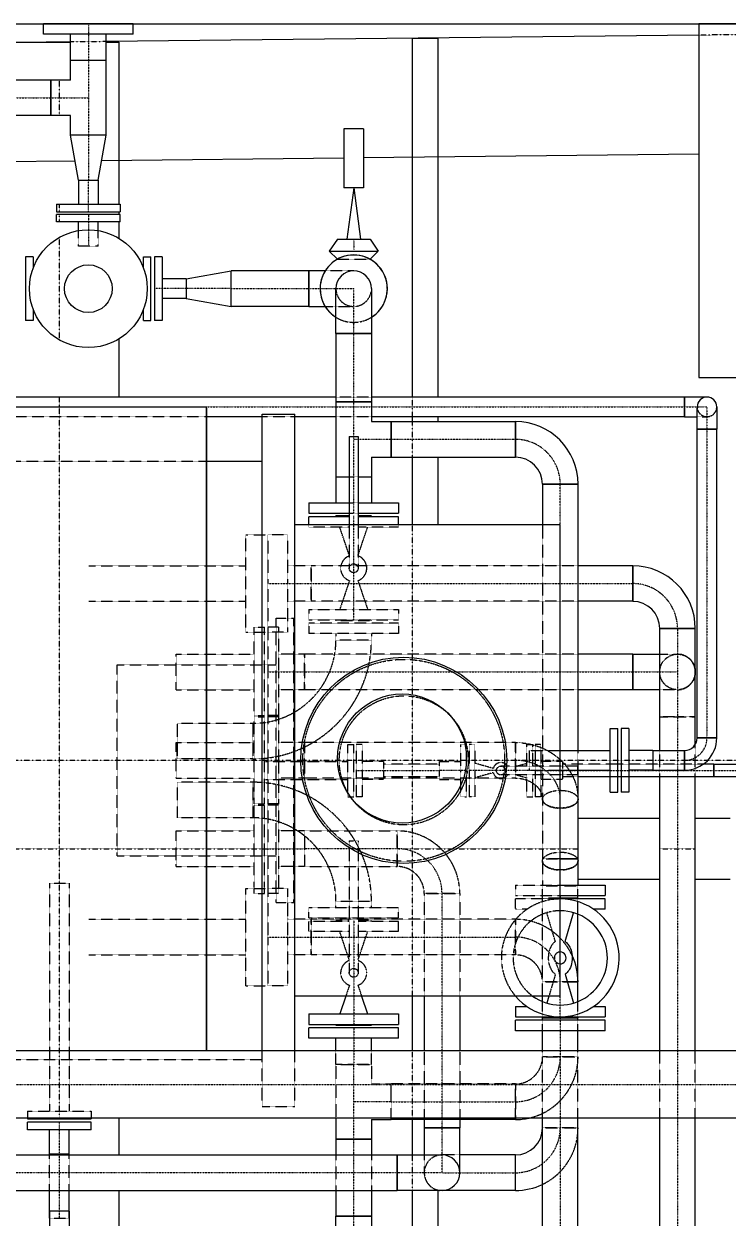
# Model space of a CAD drawing. Header units: millimetres. Extents: x -10011772 to -8149599, y 2847708 to 3434448.
# Drawn here: x -9489645 to -9487253, y 3152049 to 3156103 of the extents above; entities that cross this region are included whole.
import ezdxf

# ---------------------------------------------------------------- set-up
doc = ezdxf.new("R2010")
doc.units = ezdxf.units.MM
for name, pattern in [('DASHDOT2', [0.5, 0.25, -0.125, 0, -0.125]), ('DIVIDE2', [0.625, 0.25, -0.125, 0, -0.125, 0, -0.125]), ('HIDDEN2', [0.1875, 0.125, -0.0625])]:
    doc.linetypes.add(name, pattern=pattern)
doc.layers.add('总平面底图', color=9, linetype='Continuous')

# ---------------------------------------------------------------- blocks, each defined once
blk = doc.blocks.new('总平面底图 爆炸危险区 LOCATION I')
at = {"layer": '总平面底图'}
blk.add_line((225213, 114327.7), (232813, 114327.7), dxfattribs=at)
at = {"layer": '总平面底图', "linetype": 'Continuous'}
for p, q in [((230014.2, 114327.7), (229938, 114327.7)), ((229938, 114310.2), (229938, 114327.7)), ((230090.4, 114327.7), (230014.2, 114327.7)), ((230090.4, 114310.2), (230090.4, 114327.7)), ((231050.8, 114327.7), (231050.8, 113727.7)), ((231050.8, 114327.7), (231050.8, 113727.7)), ((231850.8, 114327.7), (231050.8, 114327.7)), ((231850.8, 114327.7), (231050.8, 114327.7)), ((230014.2, 114310.2), (229938, 114310.2)), ((229984, 114265.7), (229984, 114310.2)), ((230090.4, 114310.2), (230014.2, 114310.2)), ((230044.3, 114265.7), (230044.3, 114310.2)), ((231050.8, 114308.6), (230044.3, 114297.6)), ((230564.9, 114303.3), (230608.6, 114303.3)), ((230564.9, 113694.4), (230564.9, 114303.3)), ((230608.6, 113694.4), (230608.6, 114303.3)), ((229984, 114297), (228741.3, 114283.5)), ((229863.8, 114296.8), (229984, 114296.8)), ((230044.3, 114296.8), (230066, 114296.8)), ((230066, 114296.8), (230066, 114021.5)), ((230044.3, 114265.7), (229984, 114265.7)), ((229984, 114232.4), (229984, 114265.7)), ((230014.2, 114265.7), (229984, 114265.7)), ((230044.3, 114265.7), (230014.2, 114265.7)), ((230044.3, 114138.7), (230044.3, 114265.7)), ((229950.7, 114232.4), (229641.1, 114232.4)), ((229950.7, 114232.4), (229950.7, 114202.2)), ((229984, 114232.4), (229950.7, 114232.4)), ((229950.7, 114172.1), (229950.7, 114232.4)), ((229950.7, 114202.2), (229950.7, 114172.1)), ((229950.7, 114172.1), (229641.1, 114172.1)), ((229984, 114172.1), (229950.7, 114172.1)), ((229984, 114138.7), (229984, 114172.1)), ((230448.2, 114149.6), (230448.2, 114049.6)), ((230481.5, 114149.6), (230448.2, 114149.6)), ((230481.5, 114149.6), (230481.5, 114049.6)), ((230044.3, 114138.7), (229984, 114138.7)), ((230044.3, 114138.7), (229984, 114138.7)), ((229997.5, 114062.5), (229984, 114138.7)), ((230030.9, 114062.5), (230044.3, 114138.7)), ((231050.8, 114106.4), (230481.5, 114100.2)), ((229991.8, 114094.9), (229595, 114090.5)), ((230448.2, 114099.8), (230036.7, 114095.3)), ((229997.5, 114062.5), (230030.9, 114062.5)), ((229997.5, 114062.5), (230014.2, 114062.5)), ((229997.5, 114062.5), (229997.5, 114021.5)), ((230014.2, 114062.5), (230030.9, 114062.5)), ((230030.9, 114062.5), (230030.9, 114021.5)), ((230481.5, 114049.6), (230448.2, 114049.6)), ((230464.9, 114049.6), (230453.2, 113962.3)), ((230464.9, 114049.6), (230476.5, 113962.3)), ((229960.2, 114021.5), (230014.2, 114021.5)), ((229960.2, 114021.5), (229960.2, 114008.7)), ((230014.2, 114021.5), (230068.1, 114021.5)), ((230068.1, 114021.5), (230068.1, 114008.7)), ((229960.2, 114008.7), (230014.2, 114008.7)), ((230014.2, 114004.2), (229960.2, 114004.2)), ((229960.2, 113991.5), (229960.2, 114004.2)), ((230014.2, 114008.7), (230068.1, 114008.7)), ((230068.1, 114004.2), (230014.2, 114004.2)), ((230066, 114008.7), (230066, 114004.2)), ((230068.1, 113991.5), (230068.1, 114004.2)), ((230014.2, 113991.5), (229960.2, 113991.5)), ((229997.5, 113976.9), (229997.5, 113991.5)), ((230068.1, 113991.5), (230014.2, 113991.5)), ((230030.9, 113976.9), (230030.9, 113991.5)), ((230066, 113991.5), (230066, 113963.8)), ((230437.1, 113962.3), (230423.2, 113941.8)), ((230437.1, 113962.3), (230492.7, 113962.3)), ((230492.7, 113962.3), (230506.6, 113941.8)), ((230423.2, 113941.8), (230506.6, 113941.8)), ((230437.1, 113928.2), (230423.2, 113941.8)), ((230492.7, 113928.2), (230506.6, 113941.8)), ((229907.7, 113932.2), (229907.7, 113878.3)), ((229920.4, 113932.2), (229907.7, 113932.2)), ((229920.4, 113932.2), (229920.4, 113913.1)), ((230107.9, 113913.1), (230107.9, 113932.2)), ((230107.9, 113932.2), (230120.6, 113932.2)), ((230120.6, 113878.3), (230120.6, 113932.2)), ((230126.6, 113932.2), (230126.6, 113878.3)), ((230139.4, 113932.2), (230126.6, 113932.2)), ((230139.4, 113932.2), (230139.4, 113878.3)), ((230180.5, 113895), (230256.7, 113908.4)), ((230256.7, 113848.1), (230256.7, 113908.4)), ((230256.7, 113848.1), (230256.7, 113908.4)), ((230388.7, 113908.4), (230256.7, 113908.4)), ((230388.7, 113908.4), (230388.7, 113878.3)), ((230416.3, 113908.4), (230388.7, 113908.4)), ((230388.7, 113848.1), (230388.7, 113908.4)), ((229907.7, 113878.3), (229907.7, 113824.3)), ((230120.6, 113824.3), (230120.6, 113878.3)), ((230126.6, 113878.3), (230126.6, 113824.3)), ((230180.5, 113895), (230139.4, 113895)), ((230139.4, 113878.3), (230139.4, 113824.3)), ((230180.5, 113895), (230180.5, 113861.6)), ((230180.5, 113895), (230180.5, 113878.3)), ((230180.5, 113878.3), (230180.5, 113861.6)), ((230388.7, 113878.3), (230388.7, 113848.1)), ((230434.7, 113802.1), (230434.7, 113878.3)), ((230495, 113878.3), (230495, 113802.1)), ((230180.5, 113861.6), (230139.4, 113861.6)), ((230180.5, 113861.6), (230256.7, 113848.1)), ((229920.4, 113843.4), (229920.4, 113824.3)), ((230107.9, 113824.3), (230107.9, 113843.4)), ((230388.7, 113848.1), (230256.7, 113848.1)), ((230388.7, 113848.1), (230416.3, 113848.1)), ((229920.4, 113824.3), (229907.7, 113824.3)), ((230107.9, 113824.3), (230120.6, 113824.3)), ((230139.4, 113824.3), (230126.6, 113824.3)), ((230495, 113802.1), (230434.7, 113802.1)), ((230434.7, 113802.1), (230434.7, 113686)), ((230434.7, 113802.1), (230495, 113802.1)), ((230495, 113802.1), (230495, 113686)), ((230066, 113792.7), (230066, 113694.4)), ((231050.8, 113727.7), (231850.8, 113727.7)), ((231050.8, 113727.7), (231850.8, 113727.7)), ((230434.7, 113694.4), (229442.6, 113694.4)), ((229442.6, 113677.7), (230214.9, 113677.7)), ((230214.9, 113677.7), (230214.9, 112584.9)), ((230214.9, 112584.9), (230214.9, 113677.7)), ((230495, 113686), (230434.7, 113686)), ((230434.7, 113686), (230495, 113686)), ((230434.7, 113686), (230434.7, 113559.1)), ((231026.8, 113694.4), (230495, 113694.4)), ((230495, 113686), (230495, 113652.7)), ((231026.8, 113677.7), (231026.8, 113694.4)), ((231026.8, 113694.4), (231026.8, 113677.7)), ((231064.9, 113694.4), (231026.8, 113694.4)), ((231026.8, 113661), (231026.8, 113677.7)), ((231026.8, 113677.7), (231026.8, 113661)), ((231048.2, 113639.6), (231048.2, 113677.7)), ((231081.6, 113677.7), (231081.6, 113639.6)), ((230309.3, 113661), (230214.9, 113661)), ((230309.3, 113077.7), (230309.3, 113665.1)), ((230309.3, 113665.1), (230364.9, 113665.1)), ((230309.3, 113077.7), (230309.3, 113665.1)), ((230309.3, 113665.1), (230364.9, 113665.1)), ((230364.9, 113077.7), (230364.9, 113665.1)), ((230364.9, 113077.7), (230364.9, 113665.1)), ((230434.7, 113661), (230364.9, 113661)), ((231026.8, 113661), (230495, 113661)), ((230564.9, 113652.7), (230564.9, 113661)), ((230608.6, 113652.7), (230608.6, 113661)), ((231026.8, 113661), (231048.2, 113661)), ((230495, 113652.7), (230528.4, 113652.7)), ((230528.4, 113652.7), (230528.4, 113592.4)), ((230528.4, 113652.7), (230739.5, 113652.7)), ((230528.4, 113622.5), (230528.4, 113652.7)), ((230739.5, 113652.7), (230739.5, 113592.4)), ((230739.5, 113592.4), (230739.5, 113652.7)), ((231081.6, 113639.6), (231048.2, 113639.6)), ((231048.2, 113639.6), (231081.6, 113639.6)), ((231048.2, 113115.8), (231048.2, 113639.6)), ((231081.6, 113115.8), (231081.6, 113639.6)), ((230457.4, 113627.6), (230464.9, 113627.6)), ((230457.4, 113627.6), (230457.4, 113477.7)), ((230464.9, 113627.6), (230472.4, 113627.6)), ((230472.4, 113627.6), (230472.4, 113477.7)), ((230528.4, 113592.4), (230528.4, 113622.5)), ((230214.9, 113585.7), (230309.3, 113585.7)), ((230214.9, 113585.7), (230309.3, 113585.7)), ((230495, 113592.4), (230495, 113559.1)), ((230495, 113592.4), (230528.4, 113592.4)), ((230528.4, 113592.4), (230739.5, 113592.4)), ((230564.9, 113477.7), (230564.9, 113592.4)), ((230608.6, 113477.7), (230608.6, 113592.4)), ((230434.7, 113559.1), (230457.4, 113559.1)), ((230434.7, 113559), (230457.4, 113559)), ((230434.7, 113559), (230434.7, 113514.6)), ((230472.4, 113559.1), (230495, 113559.1)), ((230472.4, 113559), (230495, 113559)), ((230495, 113559), (230495, 113514.6)), ((230845.8, 113546.3), (230785.5, 113546.3)), ((230785.5, 113546.3), (230785.5, 113477.7)), ((230785.5, 113546.3), (230845.8, 113546.3)), ((230845.8, 113546.3), (230845.8, 113094.4)), ((230388.7, 113514.6), (230457.4, 113514.6)), ((230388.7, 113514.6), (230388.7, 113497.1)), ((230472.4, 113514.6), (230541.1, 113514.6)), ((230541.1, 113514.6), (230541.1, 113497.1)), ((230388.7, 113497.1), (230457.4, 113497.1)), ((230457.4, 113492.6), (230434.7, 113492.6)), ((230435.2, 113491.1), (230434.7, 113492.6)), ((230472.4, 113497.1), (230541.1, 113497.1)), ((230495, 113492.6), (230472.4, 113492.6)), ((230494.5, 113491.1), (230495, 113492.6)), ((230814.9, 113477.7), (230364.9, 113477.7)), ((230457.4, 113491.1), (230388.7, 113491.1)), ((230388.7, 113477.7), (230388.7, 113491.1)), ((230541.1, 113491.1), (230472.4, 113491.1)), ((230541.1, 113477.7), (230541.1, 113491.1)), ((230814.9, 113477.7), (230814.9, 112677.7)), ((230814.9, 113477.7), (230814.9, 112677.7)), ((230938.7, 113407.9), (230845.8, 113407.9)), ((230938.7, 113407.9), (230938.7, 113347.6)), ((230938.7, 113347.6), (230938.7, 113407.9)), ((230938.7, 113347.6), (230845.8, 113347.6)), ((230984.7, 113301.5), (231045, 113301.5)), ((230984.7, 113094.4), (230984.7, 113301.5)), ((231045, 113301.5), (230984.7, 113301.5)), ((231045, 113104.7), (231045, 113301.5)), ((230938.7, 113257.9), (230845.8, 113257.9)), ((230938.7, 113257.9), (230938.7, 113197.6)), ((230938.7, 113257.9), (230984.7, 113257.9)), ((230938.7, 113197.6), (230938.7, 113257.9)), ((230938.7, 113197.6), (230845.8, 113197.6)), ((230984.7, 113197.6), (230938.7, 113197.6)), ((230900.6, 113023.7), (230900.6, 113131.7)), ((230900.6, 113131.7), (230913.4, 113131.7)), ((230900.6, 113023.7), (230900.6, 113131.7)), ((230900.6, 113131.7), (230913.4, 113131.7)), ((230913.4, 113023.7), (230913.4, 113131.7)), ((230913.4, 113023.7), (230913.4, 113131.7)), ((230919.3, 113131.7), (230919.3, 113077.7)), ((230932.1, 113131.7), (230919.3, 113131.7)), ((230932.1, 113131.7), (230932.1, 113077.7)), ((231081.6, 113115.8), (231048.2, 113115.8)), ((231048.2, 113115.8), (231081.6, 113115.8)), ((230814.9, 113094.4), (230900.6, 113094.4)), ((230814.9, 113094.4), (230900.6, 113094.4)), ((230973.2, 113094.4), (230932.1, 113094.4)), ((230973.2, 113094.4), (230973.2, 113061)), ((230973.2, 113094.4), (231026.8, 113094.4)), ((230973.2, 113094.4), (230973.2, 113077.7)), ((231026.8, 113094.4), (231026.8, 113061)), ((231026.8, 113061), (231026.8, 113094.4)), ((230309.3, 112584.9), (230309.3, 113077.7)), ((230309.3, 112584.9), (230309.3, 113077.7)), ((230364.9, 112584.9), (230364.9, 113077.7)), ((230364.9, 112584.9), (230364.9, 113077.7)), ((230919.3, 113071), (230913.4, 113071)), ((230919.3, 113077.7), (230919.3, 113023.7)), ((230932.1, 113077.7), (230932.1, 113023.7)), ((230973.2, 113077.7), (230973.2, 113061)), ((231076.8, 113071), (231058.4, 113071)), ((231076.8, 113049.7), (231076.8, 113071)), ((231076.8, 113071), (231076.8, 113049.7)), ((231076.8, 113071), (231114.9, 113071)), ((230814.9, 113061), (230900.6, 113061)), ((230814.9, 113061), (230900.6, 113061)), ((230845.8, 113061), (230845.8, 112910.4)), ((230900.6, 113049.7), (230845.8, 113049.7)), ((230919.3, 113049.7), (230913.4, 113049.7)), ((230973.2, 113061), (230932.1, 113061)), ((231076.8, 113049.7), (230932.1, 113049.7)), ((230973.2, 113061), (231026.8, 113061)), ((230984.7, 112584.9), (230984.7, 113049.7)), ((231045, 112584.9), (231045, 113049.7)), ((231114.9, 113049.7), (231076.8, 113049.7)), ((230900.6, 113023.7), (230913.4, 113023.7)), ((230900.6, 113023.7), (230913.4, 113023.7)), ((230932.1, 113023.7), (230919.3, 113023.7)), ((230845.8, 112979.3), (230984.7, 112979.3)), ((231045, 112979.3), (231104.2, 112979.3)), ((230845.8, 112910.4), (230814.9, 112910.4)), ((230814.9, 112910.4), (230815.7, 112910.4)), ((230815.7, 112910.4), (230845.8, 112910.4)), ((230845.8, 112910.4), (230845.8, 112866)), ((230814.9, 112866), (230815.7, 112866)), ((230815.7, 112866), (230891.9, 112866)), ((230845.8, 112876.2), (230984.7, 112876.2)), ((230891.9, 112866), (230891.9, 112848.5)), ((231045, 112876.2), (231104.2, 112876.2)), ((230814.9, 112848.5), (230815.7, 112848.5)), ((230815.7, 112844), (230814.9, 112844)), ((230815.7, 112848.5), (230891.9, 112848.5)), ((230845.8, 112844), (230815.7, 112844)), ((230845.4, 112842.5), (230845.8, 112844)), ((230845.8, 112842.5), (230845.8, 112848.5)), ((230815.7, 112842.5), (230814.9, 112842.5)), ((230891.9, 112842.5), (230815.7, 112842.5)), ((230891.9, 112825), (230872.1, 112825)), ((230891.9, 112825), (230891.9, 112842.5)), ((230823.9, 112770.3), (230838.4, 112819.1)), ((230845.8, 112701.5), (230845.8, 112816.5)), ((230823.9, 112714.6), (230838.4, 112665.7)), ((230845.8, 112701.5), (230827.8, 112701.5)), ((230827.8, 112701.5), (230845.8, 112701.5)), ((230845.8, 112668.3), (230845.8, 112701.5)), ((230814.9, 112677.7), (230364.9, 112677.7)), ((230451.5, 112677.7), (230441.2, 112647.2)), ((230478.2, 112677.7), (230488.6, 112647.2)), ((230564.9, 112584.9), (230564.9, 112677.7)), ((230584.7, 112677.7), (230584.7, 112584.9)), ((230645, 112677.7), (230645, 112584.9)), ((230785.5, 112668.3), (230785.5, 112677.7)), ((230796.5, 112677.7), (230792.9, 112665.7)), ((230388.7, 112647.2), (230464.9, 112647.2)), ((230388.7, 112647.2), (230388.7, 112629.6)), ((230464.9, 112647.2), (230541.1, 112647.2)), ((230541.1, 112647.2), (230541.1, 112629.6)), ((230739.5, 112659.9), (230759.3, 112659.9)), ((230739.5, 112659.9), (230739.5, 112642.3)), ((230739.5, 112642.3), (230815.7, 112642.3)), ((230785.5, 112636.4), (230785.5, 112642.3)), ((230786, 112642.3), (230785.5, 112640.8)), ((230785.5, 112640.8), (230845.8, 112640.8)), ((230815.7, 112642.3), (230891.9, 112642.3)), ((230845.4, 112642.3), (230845.8, 112640.8)), ((230845.8, 112636.4), (230845.8, 112642.3)), ((230872.1, 112659.9), (230891.9, 112659.9)), ((230891.9, 112659.9), (230891.9, 112642.3)), ((230388.7, 112629.6), (230464.9, 112629.6)), ((230464.9, 112623.7), (230388.7, 112623.7)), ((230388.7, 112606.1), (230388.7, 112623.7)), ((230435.2, 112629.6), (230434.7, 112628.1)), ((230434.7, 112628.1), (230495, 112628.1)), ((230464.9, 112629.6), (230541.1, 112629.6)), ((230541.1, 112623.7), (230464.9, 112623.7)), ((230494.5, 112629.6), (230495, 112628.1)), ((230541.1, 112606.1), (230541.1, 112623.7)), ((230815.7, 112636.4), (230739.5, 112636.4)), ((230739.5, 112618.8), (230739.5, 112636.4)), ((230891.9, 112636.4), (230815.7, 112636.4)), ((230891.9, 112618.8), (230891.9, 112636.4)), ((230464.9, 112606.1), (230388.7, 112606.1)), ((230434.7, 112584.9), (230434.7, 112606.1)), ((230541.1, 112606.1), (230464.9, 112606.1)), ((230495, 112584.9), (230495, 112606.1)), ((230815.7, 112618.8), (230739.5, 112618.8)), ((230785.5, 112584.9), (230785.5, 112618.8)), ((230891.9, 112618.8), (230815.7, 112618.8)), ((230845.8, 112584.9), (230845.8, 112618.8)), ((231462.5, 112584.9), (229445, 112584.9)), ((231462.5, 112470.6), (229445, 112470.6)), ((229910.9, 112470.6), (229910.9, 112469.2)), ((229910.9, 112470.6), (229910.9, 112469.2)), ((229910.9, 112469.2), (230018.9, 112469.2)), ((229910.9, 112469.2), (230018.9, 112469.2)), ((229964.9, 112463.3), (229910.9, 112463.3)), ((229910.9, 112450.5), (229910.9, 112463.3)), ((230018.9, 112463.3), (229964.9, 112463.3)), ((230018.9, 112470.6), (230018.9, 112469.2)), ((230018.9, 112470.6), (230018.9, 112469.2)), ((230018.9, 112450.5), (230018.9, 112463.3)), ((230066, 112470.6), (230066, 112407.9)), ((230434.7, 112470.6), (230434.7, 112434.7)), ((230495, 112468), (230495, 112434.7)), ((230495, 112468), (230528.4, 112468)), ((230528.4, 112468), (230528.4, 112470.6)), ((230528.4, 112468), (230528.4, 112470.6)), ((230739.5, 112468), (230528.4, 112468)), ((230564.9, 112407.9), (230564.9, 112468)), ((230584.7, 112468), (230584.7, 112453.9)), ((230645, 112468), (230645, 112453.9)), ((230739.5, 112470.6), (230739.5, 112468)), ((230739.5, 112468), (230739.5, 112470.6)), ((230785.5, 111627.7), (230785.5, 112470.6)), ((230845.8, 111627.7), (230845.8, 112470.6)), ((230984.7, 111627.7), (230984.7, 112470.6)), ((231045, 111627.7), (231045, 112470.6)), ((229964.9, 112450.5), (229910.9, 112450.5)), ((229948.2, 112409.4), (229948.2, 112450.5)), ((230018.9, 112450.5), (229964.9, 112450.5)), ((229981.6, 112409.4), (229981.6, 112450.5)), ((230645, 112453.9), (230584.7, 112453.9)), ((230584.7, 112453.9), (230614.9, 112453.9)), ((230584.7, 112453.9), (230584.7, 112407.9)), ((230614.9, 112453.9), (230645, 112453.9)), ((230645, 112377.7), (230645, 112453.9)), ((230434.7, 112434.7), (230495, 112434.7)), ((230495, 112434.7), (230434.7, 112434.7)), ((230434.7, 112434.7), (230434.7, 112407.9)), ((230495, 112434.7), (230495, 112407.9)), ((229491.1, 112407.9), (230538.7, 112407.9)), ((229964.9, 112409.4), (229948.2, 112409.4)), ((229948.2, 112409.4), (229981.6, 112409.4)), ((229948.2, 112407.9), (229948.2, 112409.4)), ((229981.6, 112409.4), (229964.9, 112409.4)), ((229981.6, 112407.9), (229981.6, 112409.4)), ((230538.7, 112347.6), (230538.7, 112407.9)), ((230538.7, 112407.9), (230614.9, 112407.9)), ((230538.7, 112407.9), (230538.7, 112347.6)), ((230739.5, 112407.9), (230645, 112407.9)), ((230739.5, 112347.6), (230739.5, 112407.9)), ((230739.5, 112377.7), (230739.5, 112407.9)), ((230739.5, 112347.6), (230739.5, 112377.7)), ((229491.1, 112347.6), (230538.7, 112347.6)), ((229948.2, 112300.7), (229948.2, 112347.6)), ((229981.6, 112300.7), (229981.6, 112347.6)), ((230066, 112347.6), (230066, 112207.9)), ((230434.7, 112347.6), (230434.7, 112303.9)), ((230495, 112347.6), (230495, 112303.9)), ((230614.9, 112347.6), (230538.7, 112347.6)), ((230564.9, 112257.9), (230564.9, 112347.6)), ((230608.6, 112257.9), (230608.6, 112347.6)), ((230739.5, 112347.6), (230614.9, 112347.6)), ((229948.2, 112312.6), (229948.2, 112262.6)), ((229981.5, 112312.6), (229948.2, 112312.6)), ((229948.2, 112300.7), (229948.2, 112300.7)), ((229981.5, 112312.6), (229981.5, 112262.6)), ((229981.5, 112300.7), (229981.6, 112300.7)), ((230434.7, 112303.9), (230495, 112303.9)), ((230434.7, 112227.7), (230434.7, 112303.9)), ((230495, 112303.9), (230434.7, 112303.9)), ((230495, 112303.9), (230495, 112227.7))]:
    blk.add_line(p, q, dxfattribs=at)
at = {"layer": '总平面底图', "linetype": 'DIVIDE2'}
for p, q in [((230014.2, 114327.7), (230014.2, 114265.7)), ((230014.2, 114265.7), (230014.2, 114138.7)), ((230014.2, 114265.7), (230014.2, 114265.7)), ((229641.1, 114202.2), (229950.7, 114202.2)), ((229950.7, 114202.2), (230014.2, 114202.2)), ((229950.7, 114202.2), (229950.7, 114202.2)), ((230014.2, 114138.7), (230014.2, 114138.8)), ((230014.2, 114138.7), (230014.2, 114138.7)), ((230014.2, 114138.7), (230014.2, 114062.5)), ((230014.2, 114008.7), (230014.2, 114062.5)), ((230014.2, 114004.2), (230014.2, 113978.3)), ((230014.2, 113978.3), (230014.2, 113950.4)), ((230464.9, 113962.3), (230464.9, 113949.6)), ((230464.9, 113949.6), (230464.9, 113944.9)), ((230464.9, 113944.9), (230464.9, 113944.9)), ((230180.5, 113878.3), (230126.6, 113878.3)), ((230256.7, 113878.3), (230180.5, 113878.3)), ((230256.7, 113878.3), (230388.7, 113878.3)), ((230388.7, 113878.3), (230388.7, 113878.3)), ((230388.7, 113878.3), (230388.7, 113878.3)), ((230388.7, 113878.3), (230407.7, 113878.3)), ((230407.7, 113878.3), (230464.9, 113878.3)), ((230464.9, 113802.1), (230464.9, 113878.3)), ((230464.9, 113686), (230464.9, 113802.1)), ((230464.9, 113802.1), (230464.9, 113802.1)), ((230464.9, 113802.1), (230464.9, 113802.1)), ((230214.9, 113677.7), (230434.7, 113677.7)), ((230434.7, 113677.7), (230495, 113677.7)), ((230464.9, 113627.6), (230464.9, 113686)), ((230464.9, 113686), (230464.9, 113686)), ((230464.9, 113686), (230464.9, 113686)), ((230495, 113677.7), (231026.8, 113677.7)), ((231026.8, 113677.7), (231026.8, 113677.7)), ((231026.8, 113677.7), (231026.8, 113677.7)), ((231026.8, 113677.7), (231048.2, 113677.7)), ((231048.2, 113677.7), (231064.9, 113677.7)), ((231064.9, 113677.7), (231064.9, 113639.6)), ((231064.9, 113639.6), (231064.9, 113639.6)), ((231064.9, 113639.6), (231064.9, 113639.6)), ((231064.9, 113639.6), (231064.9, 113115.8)), ((230464.9, 113559.1), (230464.9, 113627.6)), ((230472.4, 113622.5), (230464.9, 113622.5)), ((230528.4, 113622.5), (230472.4, 113622.5)), ((230739.5, 113622.5), (230528.4, 113622.5)), ((230528.4, 113622.5), (230528.4, 113622.5)), ((230739.5, 113622.5), (230739.5, 113622.5)), ((230739.5, 113622.5), (230739.5, 113622.5)), ((230464.9, 113559), (230464.9, 113559.1)), ((230464.9, 113497.1), (230464.9, 113559)), ((230815.7, 113546.4), (230815.7, 113546.4)), ((230815.7, 113546.4), (230815.7, 113546.3)), ((230815.7, 113094.4), (230815.7, 113546.3)), ((230464.9, 113477.7), (230464.9, 113492.6)), ((230464.9, 113314.8), (230464.9, 113477.7)), ((230319.3, 113377.7), (230392.5, 113377.7)), ((230392.5, 113377.7), (230845.8, 113377.7)), ((230845.8, 113377.7), (230938.7, 113377.7)), ((230938.7, 113377.7), (230938.7, 113377.7)), ((230938.7, 113377.7), (230938.7, 113377.7)), ((231014.9, 113301.5), (231014.9, 113094.4)), ((231014.9, 113301.5), (231014.9, 113301.5)), ((231014.9, 113301.5), (231014.9, 113301.5)), ((230319.3, 113227.7), (230381.3, 113227.7)), ((230381.3, 113227.7), (230845.8, 113227.7)), ((230845.8, 113227.7), (230938.7, 113227.7)), ((230938.7, 113227.7), (230938.7, 113227.7)), ((230938.7, 113227.7), (230938.7, 113227.7)), ((230938.7, 113227.7), (230984.7, 113227.7)), ((230984.7, 113227.7), (231014.9, 113227.7)), ((231064.9, 113115.8), (231064.9, 113115.8)), ((231064.9, 113115.8), (231064.9, 113115.8)), ((230815.7, 113061), (230815.7, 113094.4)), ((231014.9, 113094.4), (231014.9, 113049.7)), ((230469.3, 113060.4), (230515.3, 113060.4)), ((230515.3, 113060.4), (230610.5, 113060.4)), ((230656.5, 113060.4), (230610.5, 113060.4)), ((230768.9, 113060.4), (230660.9, 113060.4)), ((230773.3, 113060.4), (230819.3, 113060.4)), ((230815.7, 112910.4), (230815.7, 113061)), ((230819.3, 113060.4), (230845.8, 113060.4)), ((230845.8, 113060.4), (230900.6, 113060.4)), ((230900.6, 113060.4), (230913.4, 113060.4)), ((230913.4, 113060.4), (230919.3, 113060.4)), ((230919.3, 113060.4), (230932.1, 113060.4)), ((230932.1, 113060.4), (231076.8, 113060.4)), ((231014.9, 113049.7), (231014.9, 112584.9)), ((231076.8, 113060.4), (231076.8, 113060.4)), ((231076.8, 113060.4), (231076.8, 113060.4)), ((231076.8, 113060.4), (231114.9, 113060.4)), ((230319.3, 112927.7), (230381.3, 112927.7)), ((230538.7, 112927.7), (230381.3, 112927.7)), ((230538.7, 112927.7), (230538.7, 112927.7)), ((230538.7, 112927.7), (230538.7, 112927.7)), ((230815.7, 112848.5), (230815.7, 112910.4)), ((230614.9, 112677.7), (230614.9, 112851.5)), ((230614.9, 112851.5), (230614.9, 112851.5)), ((230614.9, 112851.5), (230614.9, 112851.5)), ((230815.7, 112848.5), (230815.7, 112844)), ((230815.7, 112640.8), (230815.7, 112844)), ((230464.9, 112805.9), (230464.9, 112677.7)), ((230319.3, 112777.7), (230392.5, 112777.7)), ((230392.5, 112777.7), (230739.5, 112777.7)), ((230739.5, 112777.7), (230739.5, 112777.7)), ((230739.5, 112777.7), (230739.5, 112777.7)), ((230464.9, 112677.7), (230464.9, 112628.1)), ((230614.9, 112584.9), (230614.9, 112677.7)), ((230815.7, 112640.8), (230815.7, 112636.4)), ((230464.9, 112623.7), (230464.9, 112584.9)), ((230815.7, 112636.4), (230815.7, 112584.9)), ((230464.9, 112584.9), (230464.9, 112561.7)), ((230614.9, 112468), (230614.9, 112584.9)), ((230815.7, 112584.9), (230815.7, 112574.4)), ((231014.9, 112584.9), (231014.9, 112470.6)), ((230464.9, 112561.7), (230464.9, 112561.7)), ((230464.9, 112561.7), (230464.9, 112561.7)), ((230464.9, 112470.6), (230464.9, 112561.7)), ((230815.7, 112574.4), (230815.7, 112470.6)), ((230815.7, 112574.4), (230815.7, 112574.4)), ((230815.7, 112574.4), (230815.7, 112574.4)), ((229445, 112527.7), (231462.5, 112527.7)), ((230528.4, 112498.2), (230464.9, 112498.2)), ((230528.4, 112498.2), (230528.4, 112498.2)), ((230528.4, 112498.2), (230739.5, 112498.2)), ((230739.5, 112498.2), (230739.5, 112498.2)), ((230739.5, 112498.2), (230739.5, 112498.2)), ((229964.9, 112463.3), (229964.9, 112409.4)), ((230464.9, 112434.7), (230464.9, 112470.6)), ((230614.9, 112453.9), (230614.9, 112468)), ((230815.7, 112470.6), (230815.7, 111627.7)), ((231014.9, 112470.6), (231014.9, 111627.7)), ((230614.9, 112453.9), (230614.9, 112453.9)), ((230614.9, 112453.9), (230614.9, 112453.9)), ((230614.9, 112407.9), (230614.9, 112453.9)), ((230464.9, 112434.7), (230464.9, 112434.7)), ((230464.9, 112407.9), (230464.9, 112434.7)), ((229964.9, 112409.4), (229964.9, 112407.9)), ((229964.9, 112407.9), (229964.9, 112347.6)), ((230464.9, 112347.6), (230464.9, 112407.9)), ((230614.9, 112377.7), (230614.9, 112407.9)), ((230538.7, 112377.7), (229491.1, 112377.7)), ((230538.7, 112377.7), (230538.7, 112377.7)), ((230538.7, 112377.7), (230538.7, 112377.7)), ((230614.9, 112377.7), (230538.7, 112377.7)), ((230614.9, 112377.7), (230645, 112377.7)), ((230645, 112377.7), (230739.5, 112377.7)), ((230739.5, 112377.7), (230739.5, 112377.7)), ((230739.5, 112377.7), (230739.5, 112377.7)), ((229964.9, 112347.6), (229964.9, 112312.6)), ((230464.9, 112303.9), (230464.9, 112347.6)), ((229964.9, 112312.6), (229964.9, 112300.7)), ((229964.9, 112300.7), (229964.9, 112300.7)), ((230464.9, 112303.9), (230464.9, 112303.9)), ((230464.9, 112303.9), (230464.9, 112303.9)), ((230464.9, 112227.7), (230464.9, 112303.9))]:
    blk.add_line(p, q, dxfattribs=at)
at = {"layer": '总平面底图', "linetype": 'DASHDOT2'}
for p, q in [((231850.8, 114317.2), (231050.8, 114308.6)), ((230044.3, 114297.6), (229984, 114297)), ((229964.9, 114232.4), (229964.9, 114172.1)), ((229964.9, 114021.5), (229964.9, 114008.7)), ((229964.9, 114004.2), (229964.9, 113991.5)), ((229964.9, 113965.3), (229964.9, 113791.3)), ((229964.9, 113694.4), (229964.9, 112469.2)), ((230564.9, 113661), (230564.9, 113694.4)), ((230564.9, 113592.4), (230564.9, 113652.7)), ((230564.9, 112677.7), (230564.9, 113477.7)), ((230374.9, 113077.7), (229554.6, 113077.7)), ((230724.9, 113077.7), (230374.9, 113077.7)), ((232674.9, 113077.7), (230724.9, 113077.7)), ((227714.9, 112927.7), (229964.9, 112927.7)), ((229964.9, 112927.7), (230319.3, 112927.7)), ((230538.7, 112927.7), (230845.8, 112927.7)), ((230984.7, 112927.7), (231045, 112927.7)), ((230564.9, 112468), (230564.9, 112584.9)), ((230564.9, 112347.6), (230564.9, 112407.9))]:
    blk.add_line(p, q, dxfattribs=at)
at = {"layer": '总平面底图', "linetype": 'HIDDEN2'}
for p, q in [((229997.5, 113950.4), (229997.5, 113976.9)), ((230030.9, 113950.4), (230030.9, 113976.9)), ((230014.2, 113950.4), (229997.5, 113950.4)), ((230030.9, 113950.4), (230014.2, 113950.4)), ((230437.1, 113928.2), (230492.7, 113928.2)), ((230464.9, 113908.4), (230416.3, 113908.4)), ((230416.3, 113848.1), (230464.9, 113848.1)), ((230495, 113694.4), (230434.7, 113694.4)), ((230214.9, 113661), (229164.8, 113661)), ((230364.9, 113661), (230309.3, 113661)), ((230495, 113661), (230434.7, 113661)), ((231048.2, 113661), (231064.9, 113661)), ((229764.9, 113585.7), (230214.9, 113585.7)), ((230457.4, 113559.1), (230472.4, 113559.1)), ((230457.4, 113559), (230464.9, 113559)), ((230464.9, 113559), (230472.4, 113559)), ((230457.4, 113514.6), (230464.9, 113514.6)), ((230464.9, 113514.6), (230472.4, 113514.6)), ((230457.4, 113497.1), (230464.9, 113497.1)), ((230464.9, 113497.1), (230472.4, 113497.1)), ((230388.7, 113473.6), (230388.7, 113477.7)), ((230457.4, 113473.6), (230388.7, 113473.6)), ((230457.4, 113425.8), (230441.2, 113473.6)), ((230457.4, 113477.7), (230457.4, 113403.7)), ((230472.4, 113477.7), (230472.4, 113403.7)), ((230541.1, 113473.6), (230472.4, 113473.6)), ((230472.4, 113425.8), (230488.6, 113473.6)), ((230541.1, 113473.6), (230541.1, 113477.7)), ((230785.5, 113477.7), (230785.5, 112910.4)), ((230281.5, 113295.2), (230281.5, 113460.3)), ((230281.5, 113460.3), (230314.9, 113460.3)), ((230319.3, 113460.3), (230319.3, 113377.7)), ((230352.7, 113460.3), (230319.3, 113460.3)), ((230352.7, 113460.3), (230352.7, 113377.7)), ((230014.9, 113407.9), (230281.5, 113407.9)), ((230392.5, 113407.9), (230352.7, 113407.9)), ((230392.5, 113347.6), (230392.5, 113407.9)), ((230845.8, 113407.9), (230392.5, 113407.9)), ((230392.5, 113407.9), (230392.5, 113377.7)), ((230319.3, 113377.7), (230319.3, 113295.2)), ((230352.7, 113377.7), (230352.7, 113295.2)), ((230392.5, 113377.7), (230392.5, 113347.6)), ((230457.7, 113382.7), (230441.2, 113333.9)), ((230472, 113382.7), (230488.6, 113333.9)), ((230014.9, 113347.6), (230281.5, 113347.6)), ((230392.5, 113347.6), (230352.7, 113347.6)), ((230388.7, 113333.9), (230464.9, 113333.9)), ((230388.7, 113333.9), (230388.7, 113316.3)), ((230845.8, 113347.6), (230392.5, 113347.6)), ((230464.9, 113333.9), (230541.1, 113333.9)), ((230541.1, 113333.9), (230541.1, 113316.3)), ((230333.1, 112836.4), (230333.1, 113319)), ((230333.1, 113319), (230363.4, 113319)), ((230363.4, 112836.4), (230363.4, 113319)), ((230388.7, 113316.3), (230464.9, 113316.3)), ((230541.1, 113310.4), (230388.7, 113310.4)), ((230388.7, 113310.4), (230388.7, 113292.8)), ((230435.2, 113316.3), (230434.7, 113314.8)), ((230434.7, 113314.8), (230495, 113314.8)), ((230464.9, 113316.3), (230541.1, 113316.3)), ((230494.5, 113316.3), (230495, 113314.8)), ((230541.1, 113310.4), (230541.1, 113292.8)), ((230281.5, 113295.2), (230314.9, 113295.2)), ((230295.8, 113151.5), (230295.8, 113303.9)), ((230295.8, 113303.9), (230313.4, 113303.9)), ((230313.4, 113151.5), (230313.4, 113303.9)), ((230336.9, 113303.9), (230319.3, 113303.9)), ((230319.3, 113295.2), (230319.3, 113227.7)), ((230352.7, 113295.2), (230319.3, 113295.2)), ((230336.9, 113303.9), (230336.9, 113227.7)), ((230541.1, 113292.8), (230388.7, 113292.8)), ((230434.7, 113292.8), (230434.7, 113281.8)), ((230495, 113292.8), (230495, 113281.8)), ((230495, 113281.8), (230434.7, 113281.8)), ((230163.4, 113197.6), (230163.4, 113257.9)), ((230163.4, 113257.9), (230295.8, 113257.9)), ((230381.3, 113257.9), (230336.9, 113257.9)), ((230381.3, 113257.9), (230381.3, 113227.7)), ((230381.3, 113197.6), (230381.3, 113257.9)), ((230845.8, 113257.9), (230381.3, 113257.9)), ((230984.7, 113257.9), (231014.9, 113257.9)), ((230063.4, 112915.8), (230063.4, 113239.6)), ((230063.4, 113239.6), (230333.1, 113239.6)), ((230319.3, 113227.7), (230319.3, 113151.5)), ((230336.9, 113227.7), (230336.9, 113151.5)), ((230381.3, 113227.7), (230381.3, 113197.6)), ((230163.4, 113197.6), (230295.8, 113197.6)), ((230381.3, 113197.6), (230336.9, 113197.6)), ((230845.8, 113197.6), (230381.3, 113197.6)), ((231014.9, 113197.6), (230984.7, 113197.6)), ((230295.8, 113153.9), (230313.4, 113153.9)), ((230295.8, 113003.9), (230295.8, 113151.5)), ((230295.8, 113151.5), (230313.4, 113151.5)), ((230313.4, 113003.9), (230313.4, 113151.5)), ((230336.9, 113153.9), (230319.3, 113153.9)), ((230336.9, 113151.5), (230319.3, 113151.5)), ((230319.3, 113151.5), (230319.3, 113077.7)), ((230336.9, 113151.5), (230336.9, 113077.7)), ((230984.7, 113151.5), (231014.9, 113151.5)), ((231014.9, 113151.5), (230984.7, 113151.5)), ((231014.9, 113151.5), (231045, 113151.5)), ((231045, 113151.5), (231014.9, 113151.5)), ((230164.9, 113140.5), (230164.9, 113080.2)), ((230293.4, 113140.5), (230164.9, 113140.5)), ((230293.4, 113140.5), (230293.4, 113080.2)), ((230163.4, 113047.6), (230163.4, 113107.9)), ((230163.4, 113107.9), (230295.8, 113107.9)), ((230381.3, 113107.9), (230336.9, 113107.9)), ((230381.3, 113047.6), (230381.3, 113107.9)), ((230739.5, 113107.9), (230381.3, 113107.9)), ((230381.3, 113107.9), (230381.3, 113077.7)), ((230739.5, 113047.6), (230739.5, 113107.9)), ((230739.5, 113107.9), (230739.5, 113047.6)), ((230455.2, 113015.9), (230455.2, 113104.8)), ((230455.2, 113104.8), (230464.9, 113104.8)), ((230464.9, 113015.9), (230464.9, 113104.8)), ((230469.3, 113104.8), (230469.3, 113060.4)), ((230479, 113104.8), (230469.3, 113104.8)), ((230479, 113104.8), (230479, 113060.4)), ((230646.8, 113060.4), (230646.8, 113104.8)), ((230646.8, 113104.8), (230656.5, 113104.8)), ((230656.5, 113060.4), (230656.5, 113104.8)), ((230660.9, 113104.8), (230660.9, 113060.4)), ((230670.5, 113104.8), (230660.9, 113104.8)), ((230670.5, 113104.8), (230670.5, 113060.4)), ((230759.2, 113067.9), (230759.2, 113104.8)), ((230759.2, 113104.8), (230768.9, 113104.8)), ((230763.4, 113061), (230763.4, 113094.4)), ((230763.4, 113094.4), (230814.9, 113094.4)), ((230768.9, 113067.9), (230768.9, 113104.8)), ((230773.3, 113104.8), (230773.3, 113060.4)), ((230783, 113104.8), (230773.3, 113104.8)), ((230783, 113104.8), (230783, 113060.4)), ((230845.8, 113094.4), (230845.8, 113061)), ((230984.7, 113049.7), (230984.7, 113094.4)), ((231045, 113049.7), (231045, 113104.7)), ((230293.4, 113080.2), (230164.9, 113080.2)), ((230314.9, 113075.5), (230455.2, 113075.5)), ((230319.3, 113077.7), (230319.3, 113003.9)), ((230336.9, 113077.7), (230336.9, 113003.9)), ((230381.3, 113077.7), (230381.3, 113047.6)), ((230515.3, 113075.5), (230479, 113075.5)), ((230515.3, 113075.5), (230515.3, 113060.4)), ((230610.5, 113071), (230515.3, 113071)), ((230610.5, 113060.4), (230610.5, 113075.5)), ((230610.5, 113075.5), (230646.8, 113075.5)), ((230701.9, 113064), (230670.5, 113072.8)), ((230845.1, 113067.9), (230714.9, 113067.9)), ((230741.7, 113067.9), (230759.2, 113072.8)), ((230819.3, 113075.5), (230783, 113075.5)), ((230819.3, 113075.5), (230819.3, 113060.4)), ((230913.4, 113071), (230819.3, 113071)), ((230845.1, 113067.9), (230845.1, 113060.4)), ((231058.4, 113071), (230919.3, 113071)), ((230163.4, 113047.6), (230295.8, 113047.6)), ((230381.3, 113047.6), (230336.9, 113047.6)), ((230739.5, 113047.6), (230381.3, 113047.6)), ((230469.3, 113060.4), (230469.3, 113015.9)), ((230479, 113060.4), (230479, 113015.9)), ((230515.3, 113060.4), (230515.3, 113045.3)), ((230610.5, 113049.7), (230515.3, 113049.7)), ((230610.5, 113045.3), (230610.5, 113060.4)), ((230646.8, 113015.9), (230646.8, 113060.4)), ((230656.5, 113015.9), (230656.5, 113060.4)), ((230660.9, 113060.4), (230660.9, 113015.9)), ((230670.5, 113060.4), (230670.5, 113015.9)), ((230701.9, 113056.7), (230670.5, 113048)), ((230845.1, 113052.9), (230714.9, 113052.9)), ((230741.7, 113052.9), (230759.2, 113048)), ((230759.2, 113015.9), (230759.2, 113052.9)), ((230763.4, 113061), (230814.9, 113061)), ((230768.9, 113015.9), (230768.9, 113052.9)), ((230773.3, 113060.4), (230773.3, 113015.9)), ((230783, 113060.4), (230783, 113015.9)), ((230819.3, 113060.4), (230819.3, 113045.3)), ((230845.8, 113049.7), (230819.3, 113049.7)), ((230845.1, 113060.4), (230845.1, 113052.9)), ((230913.4, 113049.7), (230900.6, 113049.7)), ((230932.1, 113049.7), (230919.3, 113049.7)), ((230164.9, 113040.5), (230164.9, 112980.2)), ((230293.4, 113040.5), (230164.9, 113040.5)), ((230293.4, 113040.5), (230293.4, 112980.2)), ((230314.9, 113045.3), (230455.2, 113045.3)), ((230515.3, 113045.3), (230479, 113045.3)), ((230610.5, 113045.3), (230646.8, 113045.3)), ((230819.3, 113045.3), (230783, 113045.3)), ((230455.2, 113015.9), (230464.9, 113015.9)), ((230479, 113015.9), (230469.3, 113015.9)), ((230646.8, 113015.9), (230656.5, 113015.9)), ((230670.5, 113015.9), (230660.9, 113015.9)), ((230759.2, 113015.9), (230768.9, 113015.9)), ((230783, 113015.9), (230773.3, 113015.9)), ((230295.8, 112861.7), (230295.8, 113003.9)), ((230295.8, 113003.9), (230313.4, 113003.9)), ((230295.8, 113001.5), (230313.4, 113001.5)), ((230313.4, 112861.7), (230313.4, 113003.9)), ((230319.3, 113003.9), (230319.3, 112927.7)), ((230336.9, 113003.9), (230319.3, 113003.9)), ((230336.9, 113001.5), (230319.3, 113001.5)), ((230336.9, 113003.9), (230336.9, 112927.7)), ((230293.4, 112980.2), (230164.9, 112980.2)), ((230163.4, 112901.6), (230163.4, 112957.9)), ((230163.4, 112957.9), (230295.8, 112957.9)), ((230381.3, 112957.9), (230336.9, 112957.9)), ((230381.3, 112957.9), (230381.3, 112897.6)), ((230381.3, 112957.9), (230538.7, 112957.9)), ((230381.3, 112957.9), (230381.3, 112927.7)), ((230538.7, 112957.9), (230538.7, 112897.6)), ((230538.7, 112897.6), (230538.7, 112957.9)), ((230319.3, 112927.7), (230319.3, 112860.3)), ((230336.9, 112927.7), (230336.9, 112851.5)), ((230381.3, 112927.7), (230381.3, 112897.6)), ((230457.4, 112940.9), (230464.9, 112940.9)), ((230457.4, 112940.9), (230457.4, 112717)), ((230464.9, 112940.9), (230472.4, 112940.9)), ((230472.4, 112940.9), (230472.4, 112717)), ((230063.4, 112915.8), (230333.1, 112915.8)), ((230814.9, 112910.4), (230785.5, 112910.4)), ((230785.5, 112910.4), (230814.9, 112910.4)), ((230785.5, 112910.4), (230785.5, 112866)), ((230163.4, 112897.6), (230163.4, 112901.6)), ((230163.4, 112897.6), (230295.8, 112897.6)), ((230381.3, 112897.6), (230336.9, 112897.6)), ((230381.3, 112897.6), (230538.7, 112897.6)), ((229948.2, 112869.2), (229981.6, 112869.2)), ((229948.2, 112869.2), (229948.2, 112482)), ((229981.6, 112869.2), (229981.6, 112482)), ((230739.5, 112866), (230814.9, 112866)), ((230739.5, 112866), (230739.5, 112848.5)), ((230785.5, 112866), (230785.5, 112864.5)), ((230785.5, 112864.5), (230815.7, 112864.5)), ((230785.5, 112864.5), (230815.7, 112864.5)), ((230785.5, 112701.5), (230785.5, 112864.5)), ((230815.7, 112864.5), (230845.8, 112864.5)), ((230815.7, 112864.5), (230845.8, 112864.5)), ((230845.8, 112864.5), (230845.8, 112866)), ((230845.8, 112848.5), (230845.8, 112864.5)), ((230281.5, 112777.7), (230281.5, 112860.3)), ((230281.5, 112860.3), (230314.9, 112860.3)), ((230295.8, 112851.5), (230295.8, 112861.7)), ((230295.8, 112851.5), (230313.4, 112851.5)), ((230313.4, 112851.5), (230313.4, 112861.7)), ((230319.3, 112860.3), (230319.3, 112777.7)), ((230352.7, 112860.3), (230319.3, 112860.3)), ((230336.9, 112851.5), (230319.3, 112851.5)), ((230352.7, 112860.3), (230352.7, 112777.7)), ((230645, 112851.5), (230584.7, 112851.5)), ((230584.7, 112851.5), (230584.7, 112677.7)), ((230584.7, 112851.5), (230645, 112851.5)), ((230645, 112851.5), (230645, 112677.7)), ((230739.5, 112848.5), (230814.9, 112848.5)), ((230814.9, 112844), (230785.5, 112844)), ((230786, 112842.5), (230785.5, 112844)), ((230333.1, 112836.4), (230363.4, 112836.4)), ((230388.7, 112827.9), (230541.1, 112827.9)), ((230388.7, 112810.4), (230388.7, 112827.9)), ((230434.7, 112838.9), (230495, 112838.9)), ((230434.7, 112827.9), (230434.7, 112838.9)), ((230495, 112827.9), (230495, 112838.9)), ((230541.1, 112810.4), (230541.1, 112827.9)), ((230814.9, 112842.5), (230739.5, 112842.5)), ((230739.5, 112825), (230739.5, 112842.5)), ((230759.3, 112825), (230739.5, 112825)), ((230845.8, 112816.5), (230845.8, 112842.5)), ((230014.9, 112807.9), (230281.5, 112807.9)), ((230392.5, 112807.9), (230352.7, 112807.9)), ((230388.7, 112810.4), (230541.1, 112810.4)), ((230457.4, 112804.4), (230388.7, 112804.4)), ((230388.7, 112786.9), (230388.7, 112804.4)), ((230392.5, 112807.9), (230392.5, 112777.7)), ((230392.5, 112747.6), (230392.5, 112807.9)), ((230739.5, 112807.9), (230392.5, 112807.9)), ((230457.4, 112805.9), (230434.7, 112805.9)), ((230435.2, 112804.4), (230434.7, 112805.9)), ((230495, 112805.9), (230472.4, 112805.9)), ((230541.1, 112804.4), (230472.4, 112804.4)), ((230494.5, 112804.4), (230495, 112805.9)), ((230541.1, 112786.9), (230541.1, 112804.4)), ((230739.5, 112807.9), (230739.5, 112747.6)), ((230739.5, 112747.6), (230739.5, 112807.9)), ((230807.4, 112770.3), (230792.9, 112819.1)), ((230457.4, 112786.9), (230388.7, 112786.9)), ((230457.4, 112739.1), (230441.2, 112786.9)), ((230541.1, 112786.9), (230472.4, 112786.9)), ((230472.4, 112739.1), (230488.6, 112786.9)), ((230281.5, 112695.2), (230281.5, 112777.7)), ((230319.3, 112777.7), (230319.3, 112695.2)), ((230352.7, 112777.7), (230352.7, 112695.2)), ((230392.5, 112777.7), (230392.5, 112747.6)), ((230014.9, 112747.6), (230281.5, 112747.6)), ((230392.5, 112747.6), (230352.7, 112747.6)), ((230739.5, 112747.6), (230392.5, 112747.6)), ((230827.8, 112701.5), (230785.5, 112701.5)), ((230785.5, 112701.5), (230827.8, 112701.5)), ((230785.5, 112677.7), (230785.5, 112701.5)), ((230807.4, 112714.6), (230796.5, 112677.7)), ((230281.5, 112695.2), (230314.9, 112695.2)), ((230352.7, 112695.2), (230319.3, 112695.2)), ((230457.7, 112696), (230451.5, 112677.7)), ((230472, 112696), (230478.2, 112677.7)), ((230785.5, 112642.3), (230785.5, 112668.3)), ((230845.8, 112642.3), (230845.8, 112668.3)), ((230785.5, 112618.8), (230785.5, 112636.4)), ((230845.8, 112618.8), (230845.8, 112636.4)), ((230309.3, 112490.3), (230309.3, 112584.9)), ((230364.9, 112490.3), (230364.9, 112584.9)), ((230434.7, 112561.7), (230434.7, 112584.9)), ((230495, 112561.7), (230495, 112584.9)), ((230584.7, 112584.9), (230584.7, 112468)), ((230645, 112584.9), (230645, 112468)), ((230785.5, 112574.4), (230785.5, 112584.9)), ((230845.8, 112574.4), (230845.8, 112584.9)), ((230984.7, 112470.6), (230984.7, 112584.9)), ((231045, 112470.6), (231045, 112584.9)), ((229764.9, 112569.7), (230309.3, 112569.7)), ((230434.7, 112561.7), (230495, 112561.7)), ((230434.7, 112561.7), (230434.7, 112470.6)), ((230464.9, 112561.7), (230434.7, 112561.7)), ((230495, 112561.7), (230464.9, 112561.7)), ((230495, 112561.7), (230495, 112528.4)), ((230785.5, 112470.6), (230785.5, 112574.4)), ((230815.7, 112574.4), (230785.5, 112574.4)), ((230785.5, 112574.4), (230845.8, 112574.4)), ((230845.8, 112574.4), (230815.7, 112574.4)), ((230845.8, 112470.6), (230845.8, 112574.4)), ((230495, 112528.4), (230528.4, 112528.4)), ((230528.4, 112498.2), (230528.4, 112528.4)), ((230528.4, 112470.6), (230528.4, 112528.4)), ((230739.5, 112528.4), (230528.4, 112528.4)), ((230739.5, 112528.4), (230739.5, 112470.6)), ((230739.5, 112470.6), (230739.5, 112528.4)), ((229910.9, 112482), (230018.9, 112482)), ((229910.9, 112482), (229910.9, 112470.6)), ((230018.9, 112482), (230018.9, 112470.6)), ((230309.3, 112490.3), (230364.9, 112490.3)), ((230528.4, 112470.6), (230528.4, 112498.2)), ((230845.8, 112453.9), (230785.5, 112453.9)), ((230785.5, 112453.9), (230815.7, 112453.9)), ((230815.7, 112453.9), (230845.8, 112453.9)), ((229948.2, 112347.6), (229948.2, 112407.9)), ((229981.6, 112347.6), (229981.6, 112407.9)), ((230434.7, 112407.9), (230434.7, 112347.6)), ((230495, 112407.9), (230495, 112347.6)), ((230584.7, 112407.9), (230584.7, 112377.7)), ((230645, 112407.9), (230614.9, 112407.9)), ((229948.2, 112300.7), (229981.5, 112300.7))]:
    blk.add_line(p, q, dxfattribs=at)
at = {"layer": '总平面底图', "linetype": 'Continuous'}
for centre, radius in [((230014.2, 113878.3), 100), ((230014.2, 113878.3), 40.5), ((230549.9, 113077.7), 175), ((230549.9, 113077.7), 175)]:
    blk.add_circle(centre, radius, dxfattribs=at)
at = {"layer": '总平面底图', "linetype": 'HIDDEN2'}
for centre, radius in [((230464.9, 113403.7), 7.5), ((230549.9, 113077.7), 171.4), ((231014.9, 113227.7), 30.2), ((230549.9, 113077.7), 109.5), ((230714.9, 113060.4), 7.5), ((230464.9, 112717), 7.5)]:
    blk.add_circle(centre, radius, dxfattribs=at)
at = {"layer": '总平面底图'}
blk.add_circle((230547.1, 113080.8), 109.5, dxfattribs=at)
at = {"layer": '总平面底图', "linetype": 'Continuous'}
for centre, radius, start, end in [((230464.9, 113878.3), 57.1, 0, 238.1446), ((230464.9, 113878.3), 57.2, 301.8554, 180), ((230464.9, 113878.3), 30.2, 0, 180), ((230464.9, 113878.3), 30.2, 0, 180), ((230464.9, 113878.3), 57.1, 180, 238.1446), ((230464.9, 113878.3), 57.2, 301.8554, 0), ((231064.9, 113677.7), 16.7, 0, 180), ((231064.9, 113677.7), 16.7, 0, 180), ((230739.5, 113546.3), 106.4, 0, 90), ((230739.5, 113546.3), 46, 0, 90), ((230938.7, 113301.5), 106.4, 0, 90), ((230938.7, 113301.5), 46, 0, 90), ((231026.8, 113115.8), 54.8, 270, 0), ((231026.8, 113115.8), 21.4, 270, 0), ((230815.7, 112742.4), 100, 220.324, 90), ((230815.7, 112742.4), 100, 90, 90.4584), ((230815.7, 112742.4), 80, 233.9873, 90), ((230815.7, 112742.4), 80, 90, 90.573), ((230815.7, 112742.4), 10, 90, 94.5886), ((230815.7, 112742.4), 10, 265.4114, 90), ((230739.5, 112701.5), 106.4, 0, 25.0891), ((230739.5, 112574.4), 106.4, 270, 282.5158), ((230739.5, 112453.9), 46, 270, 0), ((230614.9, 112377.7), 30.2, 270, 90), ((230614.9, 112377.7), 30.2, 0, 90), ((230614.9, 112377.7), 30.2, 270, 0), ((230739.5, 112453.9), 106.4, 270, 295.6477)]:
    blk.add_arc(centre, radius, start, end, dxfattribs=at)
at = {"layer": '总平面底图', "linetype": 'HIDDEN2'}
for centre, radius, start, end in [((230464.9, 113878.3), 30.2, 180, 0), ((230464.9, 113878.3), 57.2, 238.1446, 301.8554), ((230464.9, 113878.3), 57.2, 238.1446, 301.8554), ((231064.9, 113677.7), 16.7, 180, 0), ((230464.9, 113403.7), 22.2, 109.7221, 251.2587), ((230464.9, 113403.7), 22.2, 0, 70.2779), ((230464.9, 113403.7), 22.2, 288.7413, 0), ((230293.4, 113281.8), 201.6, 270, 0), ((230293.4, 113281.8), 141.3, 270, 0), ((231014.9, 113227.7), 30.2, 270, 90), ((230714.9, 113060.4), 13.5, 33.7667, 164.3578), ((230714.9, 113060.4), 13.5, 195.6422, 326.2333), ((230293.4, 112838.9), 201.6, 0, 90), ((230293.4, 112838.9), 141.3, 0, 90), ((230538.7, 112851.5), 106.4, 0, 90), ((230538.7, 112851.5), 46, 0, 90), ((230815.7, 112742.4), 100, 90.4584, 220.324), ((230815.7, 112742.4), 80, 90.573, 233.9873), ((230739.5, 112701.5), 106.4, 25.0891, 90), ((230739.5, 112701.5), 46, 0, 90), ((230815.7, 112742.4), 10, 94.5886, 265.4114), ((230464.9, 112717), 22.2, 109.7221, 251.2587), ((230464.9, 112717), 22.2, 0, 70.2779), ((230464.9, 112717), 22.2, 288.7413, 0), ((230739.5, 112574.4), 46, 270, 0), ((230739.5, 112574.4), 106.4, 282.5158, 0), ((230739.5, 112453.9), 106.4, 295.6477, 0), ((230614.9, 112377.7), 30.2, 90, 270)]:
    blk.add_arc(centre, radius, start, end, dxfattribs=at)
at = {"layer": '总平面底图', "linetype": 'DIVIDE2'}
for centre, radius, start, end in [((230739.5, 113546.3), 76.2, 0, 90), ((230938.7, 113301.5), 76.2, 0, 90), ((231026.8, 113115.8), 38.1, 270, 0), ((230538.7, 112851.5), 76.2, 0, 90), ((230739.5, 112701.5), 76.2, 0, 90), ((230739.5, 112574.4), 76.2, 270, 0), ((230739.5, 112453.9), 76.2, 307.1689, 0), ((230739.5, 112453.9), 76.2, 270, 307.1689)]:
    blk.add_arc(centre, radius, start, end, dxfattribs=at)
blk.add_ellipse((230739.5, 113011.7), major_axis=(76.2, 0), ratio=0.866025, start_param=0, end_param=1.570796, dxfattribs=at)
at = {"layer": '总平面底图', "linetype": 'HIDDEN2'}
for centre in [(230815.7, 113011.7), (230815.7, 112906.8)]:
    blk.add_ellipse(centre, major_axis=(30.2, 0), ratio=0.5, dxfattribs=at)
for centre, major_axis, start_param, end_param in [((230815.7, 113011.7), (30.2, 0), 3.141593, 6.283185), ((230815.7, 112906.8), (-30.2, 0), 0, 3.141593)]:
    blk.add_ellipse(centre, major_axis=major_axis, ratio=0.5, start_param=start_param, end_param=end_param, dxfattribs=at)
for points in [[(230739.5, 113107.9), (230750.2, 113107.9), (230760.9, 113106.4), (230771.2, 113103.5)], [(230771.2, 113103.5), (230781.5, 113100.6), (230791.3, 113096.3), (230800.3, 113090.6)], [(230800.3, 113090.6), (230809.3, 113085), (230817.4, 113078), (230824.2, 113069.9)], [(230824.2, 113069.9), (230831, 113061.8), (230836.5, 113052.6), (230840.2, 113042.7)], [(230739.5, 113047.6), (230744.1, 113047.6), (230748.7, 113047), (230753.1, 113045.9)], [(230753.1, 113045.9), (230757.6, 113044.8), (230761.7, 113043.2), (230765.4, 113041.2)], [(230765.4, 113041.2), (230769.3, 113039.1), (230772.6, 113036.7), (230775.4, 113034)], [(230775.4, 113034), (230778.3, 113031.1), (230780.6, 113028), (230782.2, 113024.8)], [(230840.2, 113042.7), (230843.8, 113033.2), (230845.7, 113023.1), (230845.8, 113012.9)], [(230782.2, 113024.8), (230783.9, 113021.6), (230784.9, 113018.3), (230785.3, 113015)], [(230785.3, 113015), (230785.4, 113013.9), (230785.5, 113012.8), (230785.5, 113011.7)], [(230845.8, 113012.9), (230845.8, 113012.5), (230845.8, 113012.1), (230845.8, 113011.7)], [(230802.6, 112765.7), (230800.9, 112763.6), (230799.5, 112761.1), (230798.3, 112758.3)], [(230807.4, 112770.3), (230805.7, 112769.1), (230804, 112767.6), (230802.6, 112765.7)], [(230795.6, 112746.6), (230795.1, 112741.9), (230795.4, 112736.9), (230796.5, 112732.4)], [(230798.3, 112758.3), (230796.9, 112754.7), (230795.9, 112750.7), (230795.6, 112746.6)], [(230796.5, 112732.4), (230797.5, 112728), (230799.2, 112724.1), (230801.3, 112720.8)], [(230801.3, 112720.8), (230803, 112718.4), (230804.9, 112716.3), (230807.1, 112714.8)], [(230807.1, 112714.8), (230807.2, 112714.7), (230807.3, 112714.7), (230807.4, 112714.6)]]:
    blk.add_open_spline(points, degree=3, dxfattribs=at)
at = {"layer": '总平面底图', "linetype": 'Continuous'}
for points in [[(230823.9, 112770.3), (230825.7, 112769.1), (230827.3, 112767.6), (230828.8, 112765.7)], [(230828.8, 112765.7), (230830.4, 112763.6), (230831.9, 112761.1), (230833, 112758.3)], [(230833, 112758.3), (230834.5, 112754.7), (230835.4, 112750.7), (230835.8, 112746.6)], [(230835.8, 112746.6), (230836.2, 112741.9), (230835.9, 112736.9), (230834.9, 112732.4)], [(230834.9, 112732.4), (230833.9, 112728), (230832.2, 112724.1), (230830, 112720.8)], [(230824.3, 112714.8), (230824.2, 112714.7), (230824.1, 112714.7), (230823.9, 112714.6)], [(230830, 112720.8), (230828.4, 112718.4), (230826.4, 112716.3), (230824.3, 112714.8)]]:
    blk.add_open_spline(points, degree=3, dxfattribs=at)

msp = doc.modelspace()

# ---------------------------------------------------------------- block references
at = {"layer": '总平面底图', "xscale": 2, "yscale": 2, "zscale": 2}
msp.add_blockref('总平面底图 爆炸危险区 LOCATION I', (-9949454.3, 2927447.9), dxfattribs=at)

doc.saveas('drawing.dxf')
